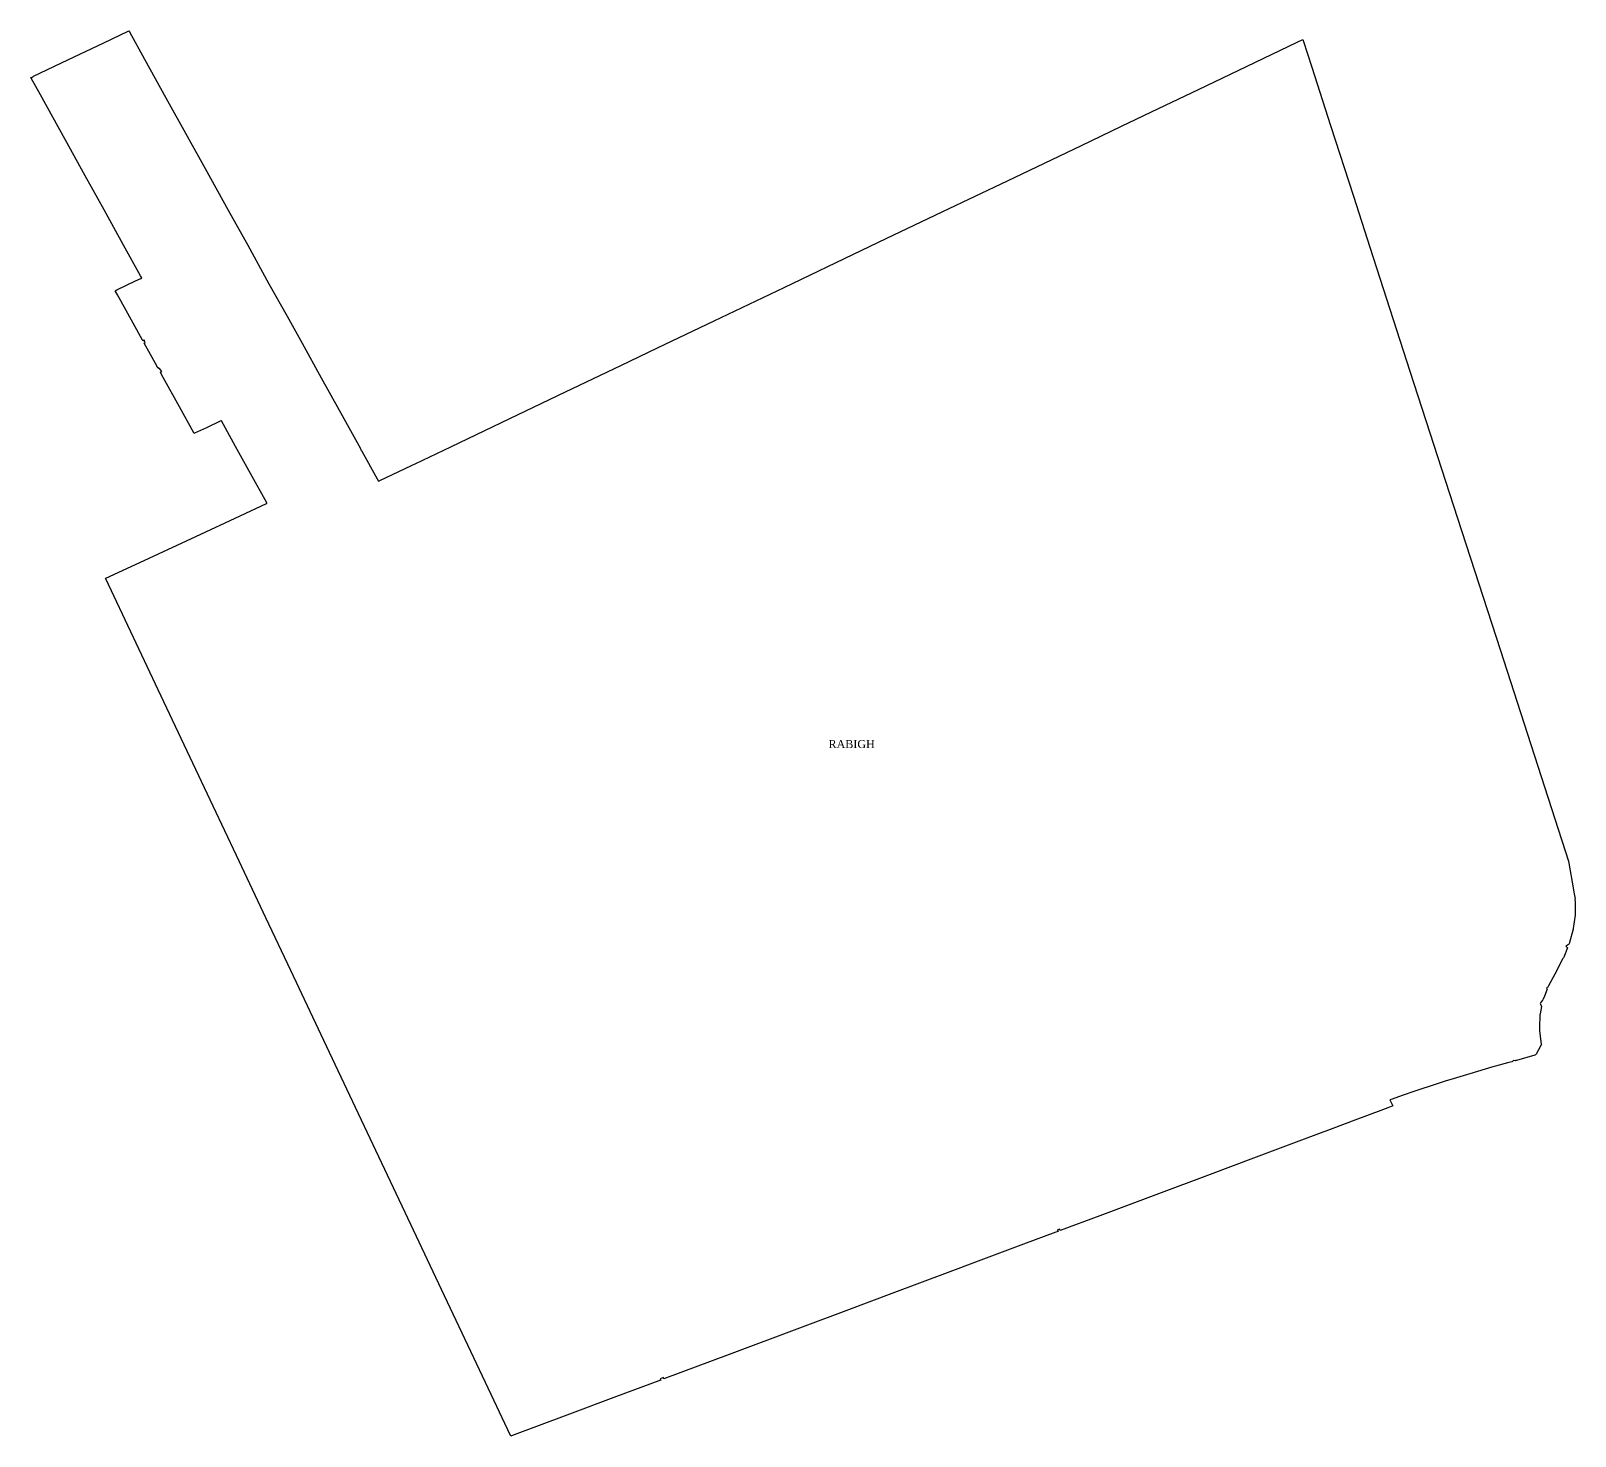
# Model space of a CAD drawing. Header units: inches. Extents: x 0.63 to 3.42, y -0.46 to 2.65.
# Drawn here: x 1.16378 to 1.17519, y 0.77605 to 0.78643 of the extents above; entities that cross this region are included whole.
import ezdxf
from ezdxf.enums import TextEntityAlignment as Align

# ---------------------------------------------------------------- set-up
doc = ezdxf.new("R2010")
doc.units = ezdxf.units.IN
doc.header["$MEASUREMENT"] = 0
doc.layers.add('Polygons', color=163, linetype='Continuous', true_color=0x4576f4)
doc.layers.add('PolygonsAnno', color=252, linetype='Continuous', true_color=0x997681)
doc.styles.add('Times New Roman', font='times.ttf')

msp = doc.modelspace()

# ---------------------------------------------------------------- linework, layer by layer
at = {"layer": 'Polygons'}
msp.add_polyline3d([(1.167322, 0.776055, 0), (1.167179, 0.776359, 0), (1.16677, 0.777223, 0), (1.166585, 0.777615, 0), (1.165985, 0.778884, 0), (1.165698, 0.779491, 0), (1.165514, 0.779881, 0), (1.165297, 0.78034, 0), (1.165124, 0.780706, 0), (1.164717, 0.781566, 0), (1.164535, 0.781952, 0), (1.16433, 0.782385, 0), (1.164328, 0.782389, 0), (1.164332, 0.782391, 0), (1.164582, 0.782507, 0), (1.164996, 0.782698, 0), (1.165325, 0.782851, 0), (1.165519, 0.782941, 0), (1.165522, 0.782942, 0), (1.16552, 0.782947, 0), (1.1654, 0.783164, 0), (1.16529, 0.783362, 0), (1.165186, 0.783552, 0), (1.165184, 0.783555, 0), (1.16518, 0.783553, 0), (1.165074, 0.783502, 0), (1.164987, 0.783461, 0), (1.164984, 0.78346, 0), (1.164982, 0.783463, 0), (1.164875, 0.783655, 0), (1.164755, 0.783873, 0), (1.164735, 0.783909, 0), (1.164734, 0.783911, 0), (1.164736, 0.783913, 0), (1.164746, 0.783917, 0), (1.164728, 0.78394, 0), (1.164722, 0.78394, 0), (1.164719, 0.783946, 0), (1.164718, 0.783945, 0), (1.164714, 0.783947, 0), (1.16471, 0.783954, 0), (1.164661, 0.784042, 0), (1.164615, 0.784126, 0), (1.164623, 0.78413, 0), (1.164618, 0.784142, 0), (1.164616, 0.784147, 0), (1.164614, 0.784148, 0), (1.164611, 0.784148, 0), (1.164608, 0.784147, 0), (1.164604, 0.784145, 0), (1.164602, 0.784149, 0), (1.164532, 0.784275, 0), (1.164417, 0.784483, 0), (1.1644, 0.784514, 0), (1.164412, 0.78452, 0), (1.164551, 0.784586, 0), (1.164589, 0.784604, 0), (1.164597, 0.784609, 0), (1.164588, 0.784625, 0), (1.164462, 0.784851, 0), (1.164318, 0.785113, 0), (1.164179, 0.785364, 0), (1.164031, 0.785631, 0), (1.163849, 0.785961, 0), (1.16378, 0.786084, 0), (1.163777, 0.786089, 0), (1.163781, 0.786091, 0), (1.163783, 0.786088, 0), (1.163784, 0.786089, 0), (1.163793, 0.786094, 0), (1.163795, 0.786095, 0), (1.163794, 0.786097, 0), (1.163797, 0.786099, 0), (1.16405, 0.786219, 0), (1.164316, 0.786346, 0), (1.164497, 0.786433, 0), (1.164501, 0.786434, 0), (1.164505, 0.786428, 0), (1.164617, 0.786225, 0), (1.164775, 0.78594, 0), (1.164932, 0.785657, 0), (1.165065, 0.785417, 0), (1.165235, 0.78511, 0), (1.16538, 0.78485, 0), (1.165537, 0.784566, 0), (1.165671, 0.784325, 0), (1.165781, 0.784126, 0), (1.165922, 0.783871, 0), (1.166052, 0.783637, 0), (1.166213, 0.783348, 0), (1.166215, 0.783344, 0), (1.166212, 0.783343, 0), (1.166218, 0.783333, 0), (1.166221, 0.783333, 0), (1.166223, 0.783329, 0), (1.166337, 0.783123, 0), (1.166347, 0.783107, 0), (1.166356, 0.783111, 0), (1.16659, 0.783223, 0), (1.166623, 0.783238, 0), (1.16688, 0.783361, 0), (1.167255, 0.783541, 0), (1.167729, 0.783767, 0), (1.168136, 0.783962, 0), (1.168407, 0.784091, 0), (1.168827, 0.784292, 0), (1.169345, 0.784539, 0), (1.169917, 0.784813, 0), (1.170098, 0.784899, 0), (1.170518, 0.7851, 0), (1.170994, 0.785327, 0), (1.171541, 0.785588, 0), (1.171837, 0.78573, 0), (1.172111, 0.785861, 0), (1.172406, 0.786002, 0), (1.172822, 0.7862, 0), (1.173136, 0.78635, 0), (1.173177, 0.78637, 0), (1.173179, 0.786364, 0), (1.173243, 0.786165, 0), (1.173382, 0.785735, 0), (1.173551, 0.785214, 0), (1.173673, 0.784836, 0), (1.173969, 0.78392, 0), (1.174321, 0.782833, 0), (1.174635, 0.781862, 0), (1.175141, 0.780298, 0), (1.175178, 0.780086, 0), (1.175178, 0.780085, 0), (1.175189, 0.780018, 0), (1.175188, 0.780012, 0), (1.175189, 0.780002, 0), (1.17519, 0.779913, 0), (1.17519, 0.779907, 0), (1.175189, 0.779901, 0), (1.175176, 0.779801, 0), (1.175175, 0.779796, 0), (1.175149, 0.779698, 0), (1.175148, 0.779693, 0), (1.175145, 0.779688, 0), (1.17514, 0.779684, 0), (1.175126, 0.779673, 0), (1.175122, 0.77967, 0), (1.175134, 0.779658, 0), (1.175105, 0.77959, 0), (1.175103, 0.779584, 0), (1.1751, 0.779579, 0), (1.175039, 0.779464, 0), (1.174993, 0.779378, 0), (1.174991, 0.779373, 0), (1.174988, 0.779369, 0), (1.174983, 0.779366, 0), (1.174978, 0.779362, 0), (1.174982, 0.779352, 0), (1.174963, 0.779301, 0), (1.174954, 0.77928, 0), (1.174951, 0.779275, 0), (1.174948, 0.779271, 0), (1.174934, 0.779252, 0), (1.174931, 0.779248, 0), (1.174933, 0.779243, 0), (1.174942, 0.779225, 0), (1.174931, 0.77917, 0), (1.17493, 0.779164, 0), (1.174929, 0.779158, 0), (1.174926, 0.779075, 0), (1.174926, 0.779058, 0), (1.174926, 0.779052, 0), (1.174927, 0.779047, 0), (1.174937, 0.778963, 0), (1.174939, 0.778947, 0), (1.17494, 0.778941, 0), (1.174937, 0.778937, 0), (1.174901, 0.778873, 0), (1.174898, 0.778868, 0), (1.174892, 0.778866, 0), (1.174756, 0.778826, 0), (1.174751, 0.778825, 0), (1.174746, 0.778824, 0), (1.174734, 0.778827, 0), (1.174727, 0.778819, 0), (1.174722, 0.778817, 0), (1.1747, 0.77881, 0), (1.1746, 0.778783, 0), (1.174582, 0.778778, 0), (1.174411, 0.778727, 0), (1.174363, 0.778713, 0), (1.174288, 0.77869, 0), (1.17423, 0.778673, 0), (1.174156, 0.778649, 0), (1.174013, 0.778602, 0), (1.173911, 0.778567, 0), (1.173838, 0.778541, 0), (1.173821, 0.778536, 0), (1.173825, 0.778526, 0), (1.173839, 0.778495, 0), (1.173842, 0.77849, 0), (1.173837, 0.778488, 0), (1.173787, 0.778469, 0), (1.173755, 0.778457, 0), (1.173561, 0.778384, 0), (1.1734, 0.778324, 0), (1.173168, 0.778237, 0), (1.172832, 0.778111, 0), (1.172473, 0.777977, 0), (1.17211, 0.777841, 0), (1.171677, 0.777679, 0), (1.171385, 0.77757, 0), (1.171381, 0.777579, 0), (1.171363, 0.777573, 0), (1.171368, 0.777563, 0), (1.171351, 0.777557, 0), (1.171113, 0.777468, 0), (1.170777, 0.777343, 0), (1.170549, 0.777257, 0), (1.17014, 0.777104, 0), (1.16982, 0.776984, 0), (1.169458, 0.776849, 0), (1.168937, 0.776654, 0), (1.168456, 0.776473, 0), (1.168452, 0.776483, 0), (1.168429, 0.776474, 0), (1.168434, 0.776465, 0), (1.168418, 0.776459, 0), (1.168104, 0.776342, 0), (1.167739, 0.776205, 0), (1.16733, 0.776052, 0), (1.167324, 0.77605, 0), (1.167322, 0.776055, 0)], close=True, dxfattribs=at)

# ---------------------------------------------------------------- texts
at = {"layer": 'PolygonsAnno', "color": 1, "style": 'Times New Roman'}
msp.add_text('RABIGH', height=0.0000591, dxfattribs=at).set_placement((1.169672, 0.781117), align=Align.BOTTOM_LEFT)

doc.saveas('drawing.dxf')
